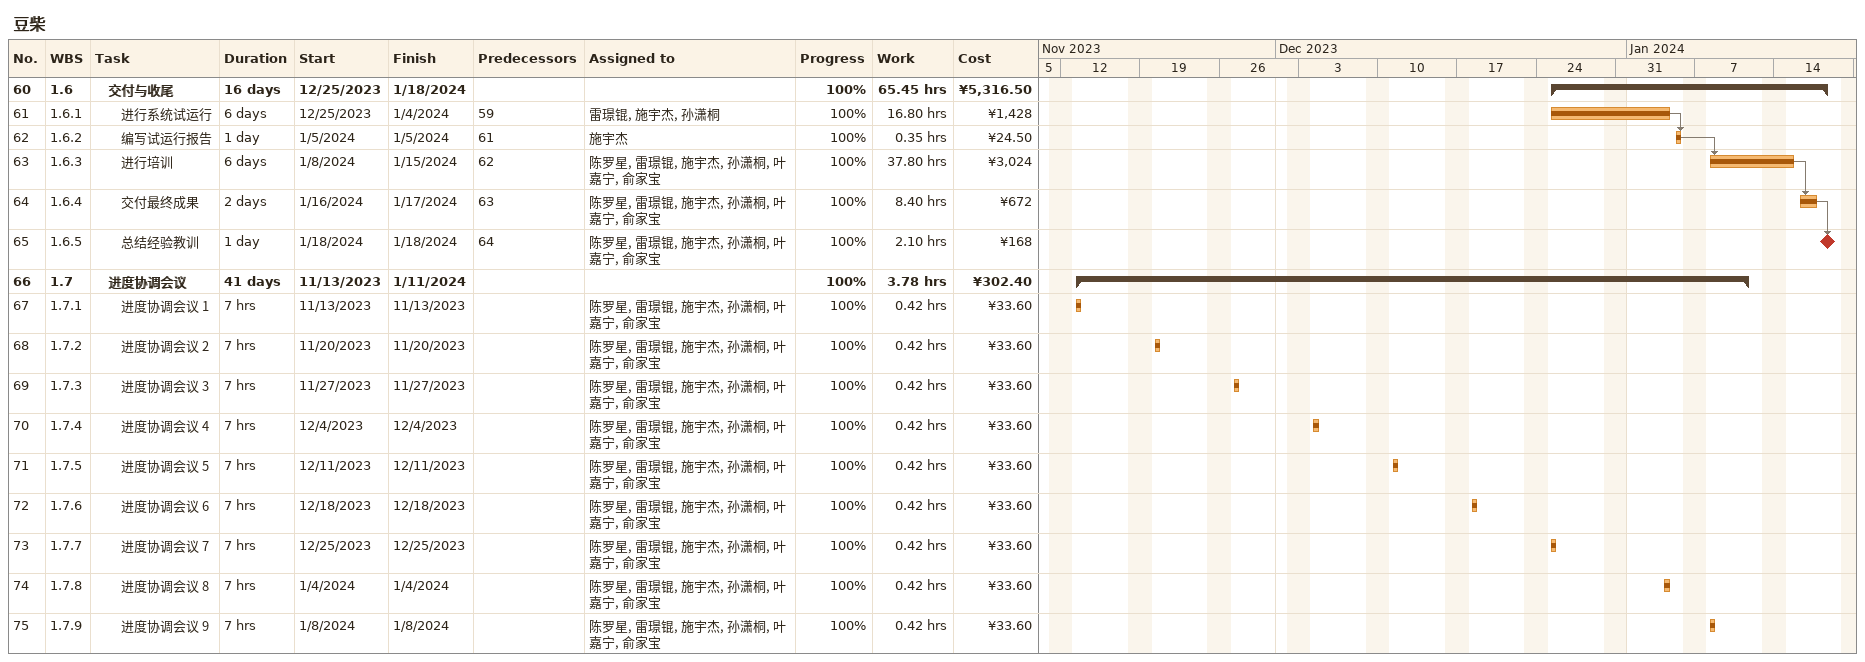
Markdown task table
豆柴

| ID | WBS | Task | Duration | Start | Finish | Predecessors | Resources | % complete | Work (h) | Cost (¥) |
|---|---|---|---|---|---|---|---|---|---|---|
| 60 | 1.6 | **交付与收尾** | 16d | 2023-12-25 | 2024-01-18 |  |  | 100 | 65.45 | 5316.50 |
| 61 | 1.6.1 | 进行系统试运行 | 6d | 2023-12-25 | 2024-01-04 | 59 | 雷璟锟, 施宇杰, 孙潇桐 | 100 | 16.80 | 1428 |
| 62 | 1.6.2 | 编写试运行报告 | 1d | 2024-01-05 | 2024-01-05 | 61 | 施宇杰 | 100 | 0.35 | 24.50 |
| 63 | 1.6.3 | 进行培训 | 6d | 2024-01-08 | 2024-01-15 | 62 | 陈罗星, 雷璟锟, 施宇杰, 孙潇桐, 叶嘉宁, 俞家宝 | 100 | 37.80 | 3024 |
| 64 | 1.6.4 | 交付最终成果 | 2d | 2024-01-16 | 2024-01-17 | 63 | 陈罗星, 雷璟锟, 施宇杰, 孙潇桐, 叶嘉宁, 俞家宝 | 100 | 8.40 | 672 |
| 65 | 1.6.5 | 总结经验教训 | 1d | 2024-01-18 | 2024-01-18 | 64 | 陈罗星, 雷璟锟, 施宇杰, 孙潇桐, 叶嘉宁, 俞家宝 | 100 | 2.10 | 168 |
| 66 | 1.7 | **进度协调会议** | 41d | 2023-11-13 | 2024-01-11 |  |  | 100 | 3.78 | 302.40 |
| 67 | 1.7.1 | 进度协调会议 1 | 7h | 2023-11-13 | 2023-11-13 |  | 陈罗星, 雷璟锟, 施宇杰, 孙潇桐, 叶嘉宁, 俞家宝 | 100 | 0.42 | 33.60 |
| 68 | 1.7.2 | 进度协调会议 2 | 7h | 2023-11-20 | 2023-11-20 |  | 陈罗星, 雷璟锟, 施宇杰, 孙潇桐, 叶嘉宁, 俞家宝 | 100 | 0.42 | 33.60 |
| 69 | 1.7.3 | 进度协调会议 3 | 7h | 2023-11-27 | 2023-11-27 |  | 陈罗星, 雷璟锟, 施宇杰, 孙潇桐, 叶嘉宁, 俞家宝 | 100 | 0.42 | 33.60 |
| 70 | 1.7.4 | 进度协调会议 4 | 7h | 2023-12-04 | 2023-12-04 |  | 陈罗星, 雷璟锟, 施宇杰, 孙潇桐, 叶嘉宁, 俞家宝 | 100 | 0.42 | 33.60 |
| 71 | 1.7.5 | 进度协调会议 5 | 7h | 2023-12-11 | 2023-12-11 |  | 陈罗星, 雷璟锟, 施宇杰, 孙潇桐, 叶嘉宁, 俞家宝 | 100 | 0.42 | 33.60 |
| 72 | 1.7.6 | 进度协调会议 6 | 7h | 2023-12-18 | 2023-12-18 |  | 陈罗星, 雷璟锟, 施宇杰, 孙潇桐, 叶嘉宁, 俞家宝 | 100 | 0.42 | 33.60 |
| 73 | 1.7.7 | 进度协调会议 7 | 7h | 2023-12-25 | 2023-12-25 |  | 陈罗星, 雷璟锟, 施宇杰, 孙潇桐, 叶嘉宁, 俞家宝 | 100 | 0.42 | 33.60 |
| 74 | 1.7.8 | 进度协调会议 8 | 7h | 2024-01-04 | 2024-01-04 |  | 陈罗星, 雷璟锟, 施宇杰, 孙潇桐, 叶嘉宁, 俞家宝 | 100 | 0.42 | 33.60 |
| 75 | 1.7.9 | 进度协调会议 9 | 7h | 2024-01-08 | 2024-01-08 |  | 陈罗星, 雷璟锟, 施宇杰, 孙潇桐, 叶嘉宁, 俞家宝 | 100 | 0.42 | 33.60 |
